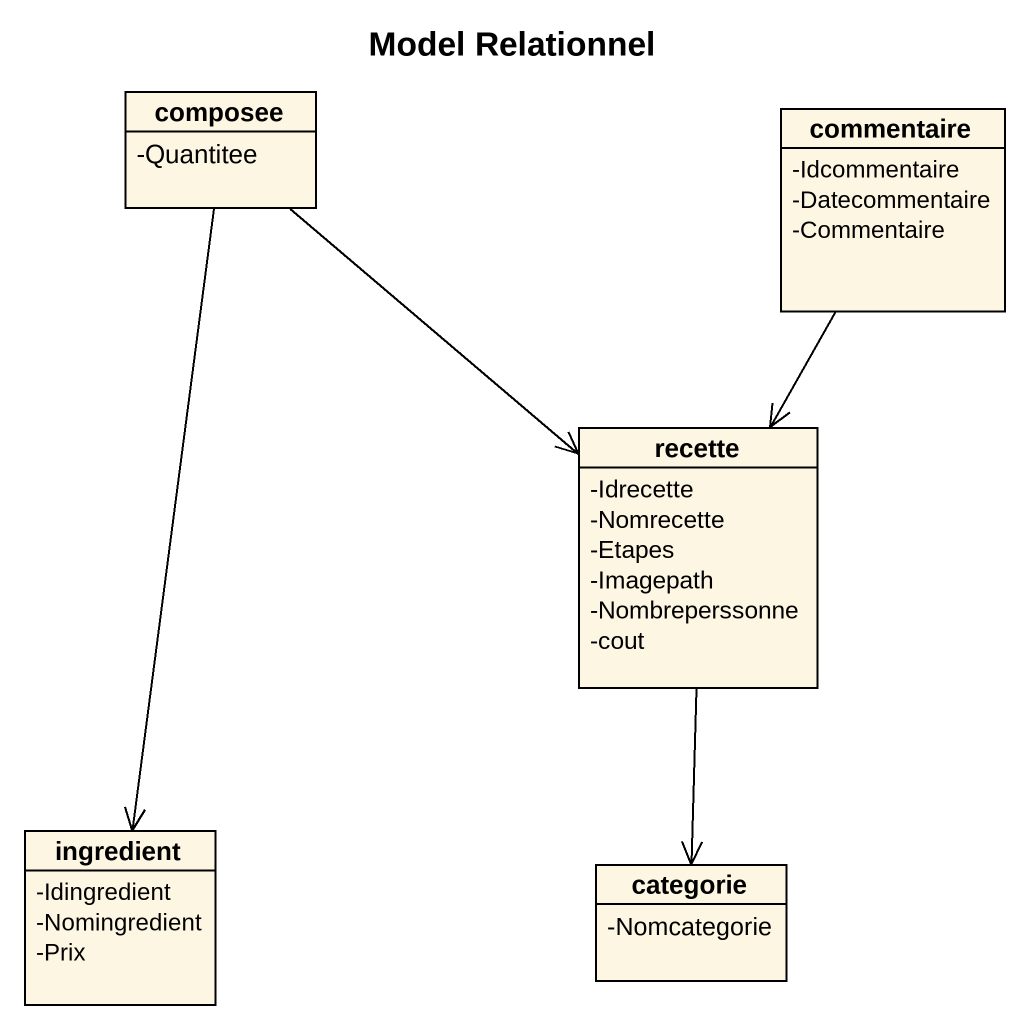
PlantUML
@startuml
title Model Relationnel
hide circle
hide empty members
skinparam classAttributeIconSize 0
class composee {
  -Quantitee
}
class commentaire {
  -Idcommentaire
  -Datecommentaire
  -Commentaire
}
class recette {
  -Idrecette
  -Nomrecette
  -Etapes
  -Imagepath
  -Nombreperssonne
  -cout
}
class ingredient {
  -Idingredient
  -Nomingredient
  -Prix
}
class categorie {
  -Nomcategorie
}
composee --> recette
composee --> ingredient
commentaire --> recette
recette --> categorie
@enduml
